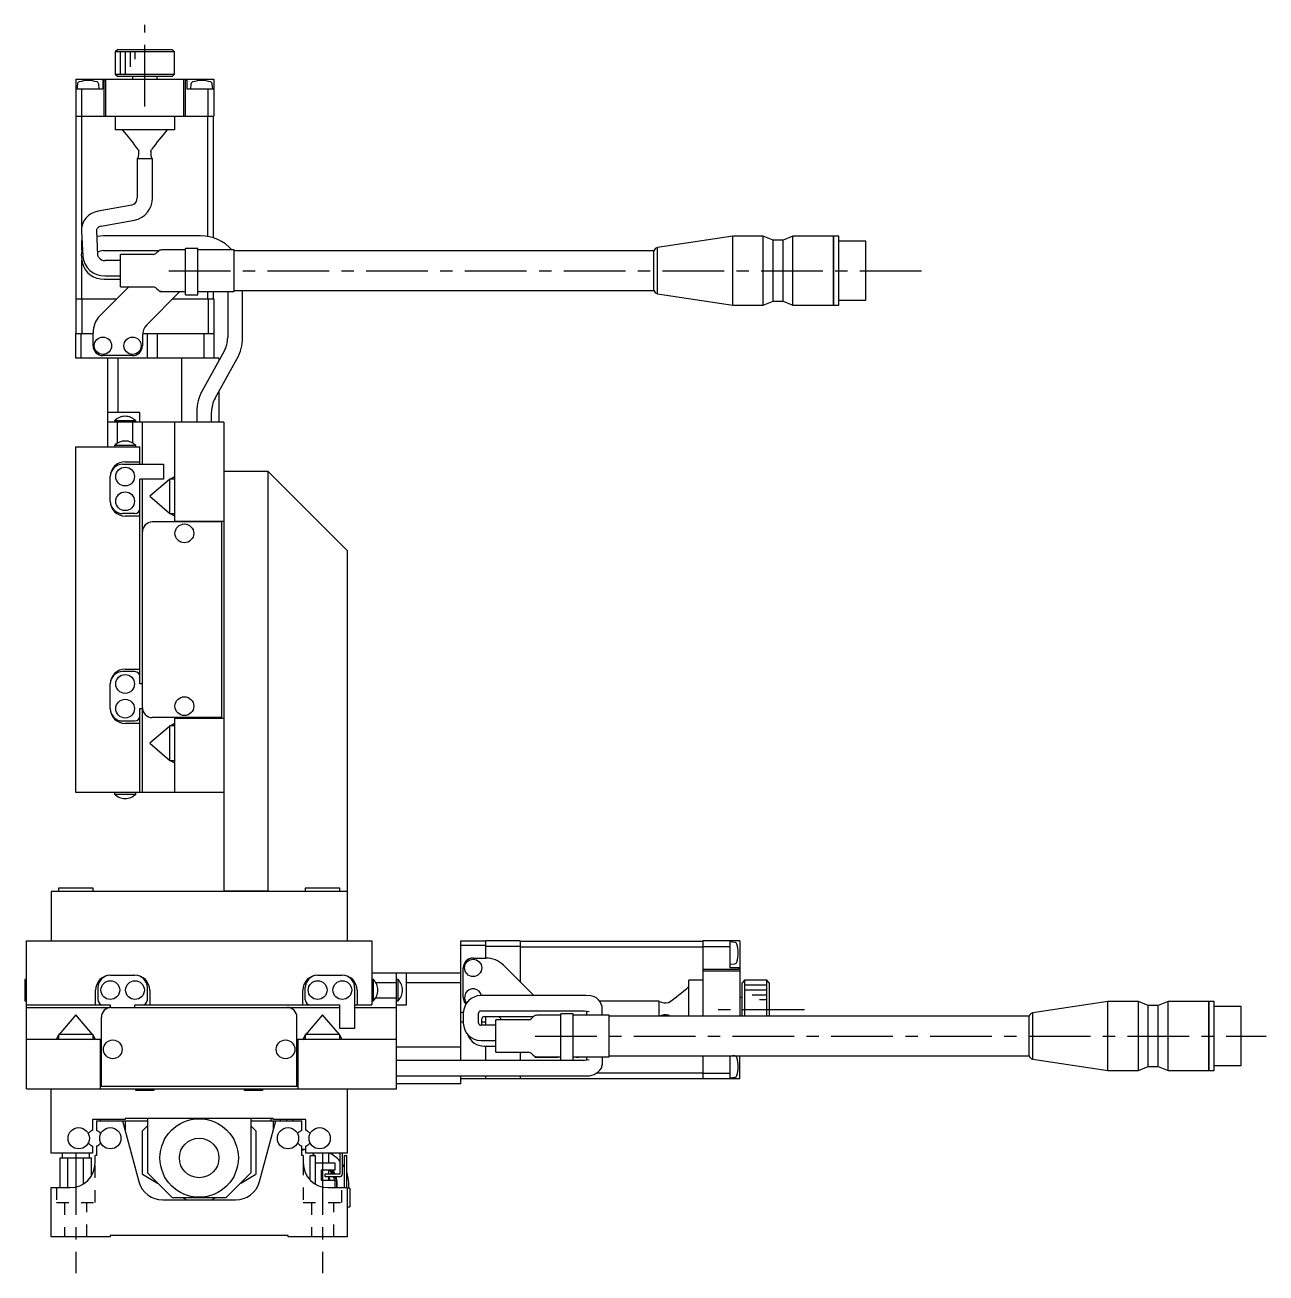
# Model space of a CAD drawing. Extents: x -671 to 414, y 17 to 824.
# Drawn here: x -125.2 to 126.2, y 298.4 to 551.1 of the extents above; entities that cross this region are included whole.
import ezdxf

# ---------------------------------------------------------------- set-up
doc = ezdxf.new("R2010")
doc.units = 0
doc.header["$LTSCALE"] = 10
doc.linetypes.add('CENTER', pattern=[2, 1.25, -0.25, 0.25, -0.25])
doc.linetypes.add('DOT', pattern=[0.5, 0.25, -0.25])
doc.layers.add('1', color=7, linetype='CONTINUOUS')

msp = doc.modelspace()

# ---------------------------------------------------------------- linework, layer by layer
at = {"layer": '1', "color": 4, "linetype": 'CENTER'}
for p, q in [((-100.957431, 534.593587), (-100.957431, 551.117098)), ((-96.113599, 501.356465), (57.400142, 501.356465)), ((32.665964, 351.656465), (14.356127, 351.656465)), ((-21.900875, 346.356465), (126.171506, 346.356465)), ((-114.957431, 322.663681), (-114.957431, 298.355364)), ((-64.957431, 322.663681), (-64.957431, 298.355364))]:
    msp.add_line(p, q, dxfattribs=at)
at = {"layer": '1', "color": 7, "linetype": 'CONTINUOUS'}
for p, q in [((-106.457431, 546.156465), (-106.957431, 545.656465)), ((-106.457431, 546.156465), (-95.457431, 546.156465)), ((-94.957431, 545.656465), (-95.457431, 546.156465)), ((-94.957431, 545.656465), (-106.957431, 545.656465)), ((-106.957431, 545.656465), (-106.957431, 541.156465)), ((-94.957431, 541.156465), (-94.957431, 545.656465)), ((-106.957431, 541.156465), (-94.957431, 541.156465)), ((-106.957431, 541.156465), (-106.457431, 540.656465)), ((-95.457431, 540.656465), (-94.957431, 541.156465)), ((-114.957431, 540.156465), (-86.957431, 540.156465)), ((-114.957431, 540.156465), (-114.957431, 532.656465)), ((-114.62123, 539.141744), (-114.707431, 538.156465)), ((-110.207431, 538.156465), (-110.293631, 539.141744)), ((-109.457431, 540.156465), (-109.457431, 538.156465)), ((-109.207431, 532.656465), (-109.207431, 539.856465)), ((-109.172467, 539.856465), (-109.207431, 539.856465)), ((-109.172467, 540.156465), (-109.172467, 539.856465)), ((-108.857796, 532.656465), (-108.857796, 540.156465)), ((-95.457431, 540.656465), (-106.457431, 540.656465)), ((-103.457431, 540.656465), (-103.457431, 540.156465)), ((-98.457431, 540.156465), (-98.457431, 540.656465)), ((-93.057065, 532.656465), (-93.057065, 540.156465)), ((-92.742394, 540.156465), (-92.742394, 539.856465)), ((-92.707431, 539.856465), (-92.742394, 539.856465)), ((-92.707431, 532.656465), (-92.707431, 539.856465)), ((-92.457431, 540.156465), (-92.457431, 538.156465)), ((-91.62123, 539.141744), (-91.707431, 538.156465)), ((-87.207431, 538.156465), (-87.293631, 539.141744)), ((-86.957431, 540.156465), (-86.957431, 532.656465)), ((-114.957431, 538.156465), (-109.457431, 538.156465)), ((-113.757431, 532.656465), (-113.757431, 538.156465)), ((-92.457431, 538.156465), (-86.957431, 538.156465)), ((-88.157431, 532.656465), (-88.157431, 538.156465)), ((-114.957431, 532.656465), (-86.957431, 532.656465)), ((-114.857431, 495.656465), (-114.857431, 532.656465)), ((-113.716009, 510.375739), (-113.716009, 532.656465)), ((-106.957431, 532.656465), (-106.957431, 529.856465)), ((-94.957431, 532.656465), (-94.957431, 529.856465)), ((-88.198852, 508.284945), (-88.198852, 532.656465)), ((-87.057431, 508.000451), (-87.057431, 532.656465)), ((-94.957431, 529.856465), (-106.957431, 529.856465)), ((-102.256319, 525.800583), (-102.209873, 525.683974)), ((-99.70837, 525.673487), (-99.668516, 525.780176)), ((-99.668516, 525.780176), (-99.584128, 525.921992)), ((-102.50743, 524.056465), (-99.40743, 524.056465)), ((-102.50743, 524.056465), (-102.50743, 516.073764)), ((-99.742001, 525.523054), (-99.70837, 525.673487)), ((-99.40743, 516.073764), (-99.40743, 524.056465)), ((-103.630362, 514.644143), (-110.392199, 513.409789)), ((-103.580136, 514.654371), (-103.630362, 514.644143)), ((-103.443486, 514.693266), (-103.580136, 514.654371)), ((-103.313248, 514.746472), (-103.443486, 514.693266)), ((-103.190634, 514.812737), (-103.313248, 514.746472)), ((-109.835502, 510.360184), (-103.073665, 511.594538)), ((-113.811534, 509.30268), (-113.55087, 504.297482)), ((-110.715729, 509.463906), (-110.714022, 509.571183)), ((-110.455065, 504.458708), (-110.715729, 509.463906)), ((-110.714022, 509.571183), (-110.691228, 509.699994)), ((-110.691228, 509.699994), (-110.638791, 509.835926)), ((-109.341022, 508.414795), (-110.652805, 508.252772)), ((-110.638791, 509.835926), (-110.574488, 509.940647)), ((-110.574488, 509.940647), (-110.502045, 510.027036)), ((-110.502045, 510.027036), (-110.423136, 510.100371)), ((-110.423136, 510.100371), (-110.328743, 510.169921)), ((-89.678913, 508.414795), (-109.341022, 508.414795)), ((18.128356, 508.356464), (2.894373, 506.04079)), ((18.128356, 494.356466), (18.128356, 508.356464)), ((24.321355, 508.356464), (18.128356, 508.356464)), ((24.321355, 494.356466), (24.321355, 508.356464)), ((26.321355, 507.506465), (24.321355, 508.356464)), ((30.321355, 508.356464), (28.321355, 507.506465)), ((30.321355, 494.356466), (30.321355, 508.356464)), ((38.578355, 508.356464), (30.321355, 508.356464)), ((38.578355, 494.356466), (38.578355, 508.356464)), ((38.628355, 508.306464), (38.578355, 508.356464)), ((38.628355, 494.356466), (38.628355, 508.356464)), ((39.628357, 508.356464), (38.628355, 508.356464)), ((39.628357, 494.356466), (39.628357, 508.356464)), ((-113.716009, 505.516169), (-113.716009, 507.46844)), ((-92.707431, 505.556465), (-97.557431, 505.556465)), ((-92.707431, 496.456465), (-92.707431, 505.856465)), ((-90.207431, 505.856465), (-92.707431, 505.856465)), ((-90.207431, 496.456465), (-90.207431, 505.856465)), ((-82.871644, 505.556465), (-90.207431, 505.556465)), ((-82.871644, 497.156465), (-82.871644, 505.556465)), ((2.894373, 496.672139), (2.894373, 506.04079)), ((26.321355, 495.206465), (26.321355, 507.506465)), ((28.321355, 507.506465), (26.321355, 507.506465)), ((28.321355, 495.206465), (28.321355, 507.506465)), ((45.128358, 507.356463), (39.628357, 507.356463)), ((45.128358, 495.356467), (45.128358, 507.356463)), ((-113.80949, 504.175033), (-113.643799, 502.993142)), ((-113.716009, 495.656465), (-113.716009, 503.508224)), ((-110.454539, 504.449618), (-110.455065, 504.458708)), ((-110.434994, 504.318317), (-110.454539, 504.449618)), ((-110.398622, 504.202032), (-110.434994, 504.318317)), ((-110.349601, 504.097191), (-110.398622, 504.202032)), ((-110.289965, 504.001132), (-110.349601, 504.097191)), ((-109.341022, 505.414795), (-98.070528, 505.414795)), ((-105.871644, 503.406465), (-109.006119, 503.406465)), ((-105.871644, 498.056465), (-105.871644, 504.656465)), ((-99.285858, 504.656465), (-105.871644, 504.656465)), ((-98.264537, 505.263571), (-98.578751, 504.949358)), ((2.170699, 505.356465), (-82.871644, 505.356465)), ((2.170699, 497.356465), (2.170699, 505.356465)), ((-109.992964, 492.277785), (-104.214285, 498.056465)), ((-109.175331, 499.656465), (-105.871644, 499.656465)), ((-109.006119, 500.306465), (-105.871644, 500.306465)), ((-105.871644, 498.056465), (-99.285858, 498.056465)), ((-114.957431, 495.656465), (-114.957431, 488.756465)), ((-114.957431, 495.656465), (-106.614285, 495.656465)), ((-113.757431, 495.656465), (-113.757431, 488.656465)), ((-93.850576, 497.106465), (-100.578751, 490.37829)), ((-98.578751, 497.763571), (-98.264537, 497.449358)), ((-97.978494, 497.249433), (-97.940185, 497.106465)), ((-97.940185, 497.106465), (-93.272752, 497.106465)), ((-97.557431, 497.156465), (-92.707431, 497.156465)), ((-95.300576, 495.656465), (-86.957431, 495.656465)), ((-93.272752, 497.106465), (-93.259354, 497.156465)), ((-92.707431, 496.456465), (-90.207431, 496.456465)), ((-90.207431, 497.156465), (-82.871644, 497.156465)), ((-89.557431, 497.106465), (-89.057431, 497.106465)), ((-88.198852, 495.656465), (-88.198852, 497.156465)), ((-88.157431, 495.656465), (-88.157431, 488.656465)), ((-87.057431, 495.656465), (-87.057431, 497.156465)), ((-86.957431, 495.656465), (-86.957431, 488.756465)), ((-84.178913, 497.156465), (-84.178913, 487.790439)), ((-82.871644, 497.356465), (2.170699, 497.356465)), ((-81.178913, 487.790439), (-81.178913, 497.356465)), ((2.894373, 496.672139), (18.128356, 494.356466)), ((18.128356, 494.356466), (24.321355, 494.356466)), ((24.321355, 494.356466), (26.321355, 495.206465)), ((26.321355, 495.206465), (28.321355, 495.206465)), ((28.321355, 495.206465), (30.321355, 494.356466)), ((30.321355, 494.356466), (38.578355, 494.356466)), ((38.578355, 494.356466), (38.628355, 494.406466)), ((38.628355, 494.356466), (39.628357, 494.356466)), ((39.628357, 495.356467), (45.128358, 495.356467)), ((-114.957431, 488.756465), (-114.857431, 488.656465)), ((-114.957431, 483.656465), (-114.957431, 488.656465)), ((-114.957431, 488.656465), (-111.457431, 488.656465)), ((-113.957431, 488.656465), (-113.957431, 483.656465)), ((-111.457431, 486.156465), (-111.457431, 488.742251)), ((-101.457431, 488.25697), (-101.457431, 486.156465)), ((-101.430712, 488.656465), (-86.957431, 488.656465)), ((-100.457431, 483.656465), (-100.457431, 488.656465)), ((-98.457431, 488.656465), (-98.457431, 483.656465)), ((-88.957431, 483.656465), (-88.957431, 488.656465)), ((-87.057431, 488.656465), (-86.957431, 488.756465)), ((-86.957431, 488.656465), (-86.957431, 483.656465)), ((-85.957431, 483.656465), (-114.957431, 483.656465)), ((-103.457431, 484.156465), (-109.457431, 484.156465)), ((-108.457431, 465.656465), (-108.457431, 483.656465)), ((-106.457431, 483.656465), (-106.457431, 472.656465)), ((-93.457431, 470.656465), (-93.457431, 483.656465)), ((-84.894833, 485.021027), (-89.361618, 477.011408)), ((-86.74151, 475.550233), (-82.274725, 483.559851)), ((-85.957431, 483.656465), (-85.957431, 483.11563)), ((-85.957431, 476.956205), (-85.957431, 470.656465)), ((-90.457431, 472.78082), (-90.457431, 470.656465)), ((-87.457431, 470.656465), (-87.457431, 472.78082)), ((-101.957431, 472.656465), (-108.457431, 472.656465)), ((-84.957431, 470.656465), (-108.457431, 470.656465)), ((-102.807431, 470.948712), (-107.107431, 470.948712)), ((-107.107431, 470.948712), (-107.107431, 470.656465)), ((-106.493711, 466.433254), (-106.493711, 470.656465)), ((-103.421151, 466.433254), (-103.421151, 470.656465)), ((-102.807431, 470.656465), (-102.807431, 470.948712)), ((-101.957431, 470.656465), (-101.957431, 472.656465)), ((-101.457431, 462.156465), (-101.457431, 470.656465)), ((-94.957431, 470.656465), (-94.957431, 450.456465)), ((-84.957431, 470.656465), (-84.957431, 375.656465)), ((-114.957431, 395.656465), (-114.957431, 465.656465)), ((-114.957431, 465.656465), (-101.957431, 465.656465)), ((-102.807431, 465.948712), (-107.107431, 465.948712)), ((-107.107431, 465.948712), (-107.107431, 465.656465)), ((-102.807431, 465.656465), (-102.807431, 465.948712)), ((-101.957431, 462.156465), (-101.957431, 465.656465)), ((-104.957431, 462.656465), (-101.957431, 462.656465)), ((-105.457431, 462.156465), (-97.157431, 462.156465)), ((-97.157431, 462.156465), (-97.157431, 459.156465)), ((-75.957431, 460.656465), (-84.957431, 460.656465)), ((-75.957431, 375.756465), (-75.957431, 460.656465)), ((-59.957431, 444.656465), (-75.957431, 460.656465)), ((-107.957431, 454.656465), (-107.957431, 459.656465)), ((-101.957431, 417.656465), (-101.957431, 459.156465)), ((-97.157431, 459.156465), (-101.957431, 459.156465)), ((-101.457431, 412.856465), (-101.457431, 459.156465)), ((-95.95721, 459.062506), (-99.957431, 455.656465)), ((-95.957431, 459.156465), (-95.957431, 452.156465)), ((-94.957431, 459.156465), (-95.957431, 459.156465)), ((-95.079948, 459.556465), (-95.828634, 459.156637)), ((-94.957431, 459.398122), (-95.079948, 459.556465)), ((-99.957431, 455.656465), (-95.957182, 452.250402)), ((-102.957431, 452.156465), (-105.457431, 452.156465)), ((-101.957431, 451.656465), (-104.957431, 451.656465)), ((-85.457431, 450.456465), (-99.457431, 450.456465)), ((-95.957431, 452.156465), (-94.957431, 452.156465)), ((-95.828609, 452.156273), (-95.079949, 451.756465)), ((-95.079949, 451.756465), (-94.957431, 451.914807)), ((-94.957431, 450.656465), (-84.957431, 450.656465)), ((-86.457431, 450.656465), (-86.457431, 450.456465)), ((-85.457431, 450.456465), (-85.457431, 410.856465)), ((-59.957431, 444.656465), (-59.957431, 375.756465)), ((-102.957431, 420.156465), (-105.457431, 420.156465)), ((-104.957431, 420.656465), (-101.957431, 420.656465)), ((-107.957431, 412.656465), (-107.957431, 417.656465)), ((-101.457431, 417.656465), (-101.957431, 417.656465)), ((-101.957431, 412.656465), (-101.447405, 412.656465)), ((-101.957431, 395.656465), (-101.957431, 412.656465)), ((-101.457431, 395.656465), (-101.457431, 412.656465)), ((-105.457431, 410.156465), (-102.957431, 410.156465)), ((-101.957431, 409.656465), (-104.957431, 409.656465)), ((-85.457431, 410.856465), (-99.457431, 410.856465)), ((-95.079941, 409.556465), (-95.828766, 409.156542)), ((-94.957431, 409.398122), (-95.079941, 409.556465)), ((-94.957431, 410.856465), (-94.957431, 395.656465)), ((-84.957431, 410.656465), (-94.957431, 410.656465)), ((-86.457431, 410.856465), (-86.457431, 410.656465)), ((-95.957169, 409.062537), (-99.957431, 405.656465)), ((-95.957431, 409.156465), (-95.957431, 402.156465)), ((-94.957431, 409.156465), (-95.957431, 409.156465)), ((-99.957431, 405.656465), (-95.957377, 402.250548)), ((-95.957431, 402.156465), (-94.957431, 402.156465)), ((-95.828247, 402.156013), (-95.079938, 401.756465)), ((-95.079938, 401.756465), (-94.957431, 401.914807)), ((-84.957431, 395.656465), (-114.957431, 395.656465)), ((-107.107431, 395.656465), (-107.107431, 395.364217)), ((-107.107431, 395.364217), (-102.807431, 395.364217)), ((-102.807431, 395.364217), (-102.807431, 395.656465)), ((-59.957431, 375.656465), (-119.957431, 375.656465)), ((-119.957431, 375.656465), (-119.957431, 365.656465)), ((-111.457431, 376.318922), (-118.457431, 376.318922)), ((-118.457431, 376.318922), (-118.457431, 375.656465)), ((-111.457431, 375.656465), (-111.457431, 376.318922)), ((-84.957431, 375.756465), (-75.957431, 375.756465)), ((-75.957431, 375.756465), (-75.857431, 375.656465)), ((-61.457431, 376.318922), (-68.457431, 376.318922)), ((-68.457431, 376.318922), (-68.457431, 375.656465)), ((-61.457431, 375.656465), (-61.457431, 376.318922)), ((-60.057431, 375.656465), (-59.957431, 375.756465)), ((-59.957431, 375.656465), (-59.957431, 365.656465)), ((-124.957431, 335.656465), (-124.957431, 365.656465)), ((-124.957431, 365.656465), (-54.957431, 365.656465)), ((-54.957431, 365.656465), (-54.957431, 352.656465)), ((-36.957431, 365.656465), (-31.957431, 365.656465)), ((-36.957431, 341.406465), (-36.957431, 365.656465)), ((-31.957431, 364.656465), (-36.957431, 364.656465)), ((-31.857431, 365.656465), (-31.957431, 365.556465)), ((-31.957431, 365.656465), (-31.957431, 362.156465)), ((-24.957431, 364.456465), (-31.957431, 364.456465)), ((-24.957431, 365.656465), (-31.857431, 365.656465)), ((-24.957431, 365.656465), (-24.957431, 357.313319)), ((-24.957431, 365.556465), (12.042569, 365.556465)), ((-24.957431, 364.415043), (12.042569, 364.415043)), ((12.042569, 365.656465), (12.042569, 350.356465)), ((19.542569, 365.656465), (12.042569, 365.656465)), ((12.042569, 364.456465), (17.542569, 364.456465)), ((17.542569, 365.656465), (17.542569, 360.156465)), ((18.527849, 365.320264), (17.542569, 365.406465)), ((19.542569, 365.656465), (19.542569, 350.356465)), ((-34.457431, 362.156465), (-31.871644, 362.156465)), ((-54.957431, 359.156465), (-36.957431, 359.156465)), ((-49.957431, 335.656465), (-49.957431, 359.156465)), ((-47.957431, 352.656465), (-47.957431, 359.156465)), ((-36.457431, 354.156465), (-36.457431, 360.156465)), ((-28.33611, 360.691999), (-22.180878, 354.536767)), ((12.042569, 359.906465), (19.242569, 359.906465)), ((12.042569, 359.556831), (19.542569, 359.556831)), ((17.542569, 360.906465), (18.527849, 360.992665)), ((19.542569, 360.156465), (17.542569, 360.156465)), ((19.242569, 359.871501), (19.242569, 359.906465)), ((19.542569, 359.871501), (19.242569, 359.871501)), ((-125.249678, 357.806465), (-125.249678, 353.506465)), ((-124.957431, 357.806465), (-125.249678, 357.806465)), ((-107.957431, 358.656465), (-102.957431, 358.656465)), ((-65.957431, 358.656465), (-60.957431, 358.656465)), ((-54.665183, 357.806465), (-54.957431, 357.806465)), ((-54.665183, 353.506465), (-54.665183, 357.806465)), ((-54.180641, 357.192745), (-49.957431, 357.192745)), ((-49.665183, 357.806465), (-49.957431, 357.806465)), ((-49.665183, 353.506465), (-49.665183, 357.806465)), ((-36.957431, 357.156465), (-47.957431, 357.156465)), ((12.042569, 357.656465), (9.242569, 357.656465)), ((9.242569, 350.356465), (9.242569, 357.656465)), ((20.542569, 357.656465), (20.042569, 357.156465)), ((20.042569, 350.356465), (20.042569, 357.156465)), ((20.542569, 357.656465), (20.542569, 350.356465)), ((25.042569, 357.656465), (20.542569, 357.656465)), ((25.042569, 350.356465), (25.042569, 357.656465)), ((25.542569, 357.156465), (25.042569, 357.656465)), ((25.542569, 357.156465), (25.542569, 350.356465)), ((-110.957431, 352.656465), (-110.957431, 355.656465)), ((-110.457431, 356.156465), (-110.457431, 353.656465)), ((-100.457431, 353.656465), (-100.457431, 356.156465)), ((-99.957431, 355.656465), (-99.957431, 352.656465)), ((-68.957431, 352.656465), (-68.957431, 355.656465)), ((-68.457431, 353.656465), (-68.457431, 356.156465)), ((-58.457431, 356.156465), (-58.457431, 347.856465)), ((-57.957431, 355.656465), (-57.957431, 352.656465)), ((-54.180641, 354.120185), (-49.957431, 354.120185)), ((-11.894353, 354.536767), (-32.894353, 354.536767)), ((20.042569, 354.156465), (19.542569, 354.156465)), ((-125.249678, 353.506465), (-124.957431, 353.506465)), ((-124.957431, 352.656465), (-107.957431, 352.656465)), ((-124.957431, 352.156465), (-107.957431, 352.156465)), ((-107.957431, 352.656465), (-107.957431, 352.146439)), ((-107.757431, 352.156465), (-61.457431, 352.156465)), ((-102.957431, 352.156465), (-102.957431, 352.656465)), ((-102.957431, 352.656465), (-61.457431, 352.656465)), ((-61.457431, 347.856465), (-61.457431, 352.656465)), ((-58.457431, 352.656465), (-54.957431, 352.656465)), ((-58.457431, 352.156465), (-49.957431, 352.156465)), ((-54.957431, 353.506465), (-54.665183, 353.506465)), ((-49.957431, 353.506465), (-49.665183, 353.506465)), ((-49.957431, 352.656465), (-47.957431, 352.656465)), ((-32.894353, 351.436767), (-11.894353, 351.436767)), ((-11.894353, 351.436767), (-10.936269, 351.302309)), ((-11.444353, 350.556465), (-11.444353, 351.41454)), ((3.242569, 353.406464), (-8.720601, 353.406464)), ((-8.344353, 350.556465), (-8.344353, 352.302726)), ((3.242569, 350.362059), (3.242569, 353.406464)), ((94.128356, 353.356464), (78.894373, 351.04079)), ((94.128356, 339.356466), (94.128356, 353.356464)), ((100.321355, 353.356464), (94.128356, 353.356464)), ((100.321355, 339.356466), (100.321355, 353.356464)), ((102.321355, 352.506465), (100.321355, 353.356464)), ((102.321355, 340.206465), (102.321355, 352.506465)), ((104.321355, 352.506465), (102.321355, 352.506465)), ((106.321355, 353.356464), (104.321355, 352.506465)), ((104.321355, 340.206465), (104.321355, 352.506465)), ((106.321355, 339.356466), (106.321355, 353.356464)), ((114.578355, 353.356464), (106.321355, 353.356464)), ((114.578355, 339.356466), (114.578355, 353.356464)), ((114.628355, 353.306464), (114.578355, 353.356464)), ((114.628355, 339.356466), (114.628355, 353.356464)), ((115.628357, 353.356464), (114.628355, 353.356464)), ((115.628357, 339.356466), (115.628357, 353.356464)), ((121.128358, 352.356463), (115.628357, 352.356463)), ((121.128358, 340.356467), (121.128358, 352.356463)), ((-114.957431, 350.656465), (-118.395939, 346.612369)), ((-111.551358, 346.656203), (-114.957431, 350.656465)), ((-109.757431, 336.156465), (-109.757431, 350.156465)), ((-70.157431, 336.156465), (-70.157431, 350.156465)), ((-64.957431, 350.656465), (-68.396245, 346.611953)), ((-61.551389, 346.656244), (-64.957431, 350.656465)), ((-36.957431, 351.156465), (-36.440294, 351.156465)), ((-36.444353, 349.156465), (-36.957431, 349.156465)), ((-36.444353, 350.986767), (-36.444353, 348.986767)), ((-33.344353, 348.986767), (-33.344353, 350.986767)), ((-32.663127, 348.536767), (-32.663127, 349.856464)), ((-31.957431, 349.156465), (-32.663127, 349.156465)), ((-32.213127, 350.306464), (-22.218869, 350.306464)), ((-31.957431, 350.306464), (-31.957431, 348.536767)), ((-29.871644, 343.056465), (-29.871644, 349.656465)), ((-23.285858, 349.656465), (-29.871644, 349.656465)), ((-28.614285, 349.656465), (-29.264284, 350.306464)), ((-22.264537, 350.263571), (-22.578751, 349.949358)), ((-16.707431, 350.556465), (-21.557431, 350.556465)), ((-16.707431, 341.456465), (-16.707431, 350.856465)), ((-14.207431, 350.856465), (-16.707431, 350.856465)), ((-14.207431, 341.456465), (-14.207431, 350.856465)), ((-6.871644, 350.556465), (-14.207431, 350.556465)), ((-6.871644, 342.156465), (-6.871644, 350.556465)), ((78.170699, 350.356465), (-6.871644, 350.356465)), ((5.096328, 350.596699), (5.188834, 350.557158)), ((5.188834, 350.557158), (5.274564, 350.501141)), ((5.274564, 350.501141), (5.364458, 350.437003)), ((5.364458, 350.437003), (5.467902, 350.361106)), ((78.170699, 342.356465), (78.170699, 350.356465)), ((78.894373, 341.672139), (78.894373, 351.04079)), ((-118.457882, 346.527281), (-118.857431, 345.778972)), ((-111.457431, 346.656465), (-118.457431, 346.656465)), ((-118.457431, 346.656465), (-118.457431, 345.656465)), ((-111.457431, 345.656465), (-111.457431, 346.656465)), ((-111.057431, 345.778975), (-111.457353, 346.5278)), ((-68.457622, 346.527643), (-68.857431, 345.778983)), ((-61.457431, 346.656465), (-68.457431, 346.656465)), ((-68.457431, 346.656465), (-68.457431, 345.656465)), ((-58.457431, 347.856465), (-61.457431, 347.856465)), ((-61.457431, 345.656465), (-61.457431, 346.656465)), ((-61.057431, 345.778982), (-61.457258, 346.527668)), ((-29.871644, 348.536767), (-32.894353, 348.536767)), ((-109.757431, 345.656465), (-124.957431, 345.656465)), ((-118.857431, 345.778972), (-118.699088, 345.656465)), ((-111.215773, 345.656465), (-111.057431, 345.778975)), ((-109.957431, 335.656465), (-109.957431, 345.656465)), ((-49.957431, 345.656465), (-70.157431, 345.656465)), ((-69.957431, 345.656465), (-69.957431, 335.656465)), ((-68.857431, 345.778983), (-68.699088, 345.656465)), ((-61.215773, 345.656465), (-61.057431, 345.778982)), ((-49.957431, 344.156465), (-36.957431, 344.156465)), ((-32.894353, 345.436767), (-29.871644, 345.436767)), ((-32.213127, 344.306464), (-29.871644, 344.306464)), ((-31.957431, 344.306464), (-31.957431, 341.406465)), ((-11.894353, 341.406465), (-49.957431, 341.406465)), ((-29.871644, 343.056465), (-23.285858, 343.056465)), ((-24.957431, 343.056465), (-24.957431, 341.406465)), ((-22.578751, 342.763571), (-22.264537, 342.449358)), ((-21.978494, 342.249433), (-21.940185, 342.106465)), ((-21.940185, 342.106465), (-17.272752, 342.106465)), ((-21.557431, 342.156465), (-16.707431, 342.156465)), ((-17.272752, 342.106465), (-17.259354, 342.156465)), ((-16.707431, 341.456465), (-14.207431, 341.456465)), ((-14.207431, 342.156465), (-6.871644, 342.156465)), ((-13.557431, 342.106465), (-13.057431, 342.106465)), ((-10.936269, 341.540922), (-11.894353, 341.406465)), ((-11.444353, 341.430884), (-11.444353, 342.156465)), ((-8.344353, 342.156465), (-8.344353, 340.540505)), ((-6.871644, 342.356465), (78.170699, 342.356465)), ((12.042569, 342.356465), (12.042569, 337.656465)), ((17.542569, 342.356465), (17.542569, 337.656465)), ((18.527849, 342.320264), (18.114073, 342.356465)), ((19.542569, 337.656465), (19.542569, 342.356465)), ((78.894373, 341.672139), (94.128356, 339.356466)), ((-9.31982, 338.897886), (12.042569, 338.897886)), ((-8.472895, 339.874076), (-8.409529, 340.062172)), ((-8.409529, 340.062172), (-8.367815, 340.252018)), ((-8.367815, 340.252018), (-8.347063, 340.442203)), ((-8.347063, 340.442203), (-8.344353, 340.540505)), ((12.042569, 338.856465), (17.542569, 338.856465)), ((94.128356, 339.356466), (100.321355, 339.356466)), ((100.321355, 339.356466), (102.321355, 340.206465)), ((102.321355, 340.206465), (104.321355, 340.206465)), ((104.321355, 340.206465), (106.321355, 339.356466)), ((106.321355, 339.356466), (114.578355, 339.356466)), ((114.578355, 339.356466), (114.628355, 339.406466)), ((114.628355, 339.356466), (115.628357, 339.356466)), ((115.628357, 340.356467), (121.128358, 340.356467)), ((-109.757431, 337.156465), (-109.957431, 337.156465)), ((-69.957431, 337.156465), (-70.157431, 337.156465)), ((-49.957431, 338.306465), (-11.894353, 338.306465)), ((-36.957431, 336.656465), (-49.957431, 336.656465)), ((-36.957431, 336.656465), (-36.957431, 338.306465)), ((-31.957431, 337.656465), (-36.957431, 337.656465)), ((-31.957431, 338.306465), (-31.957431, 337.656465)), ((-31.957431, 337.756465), (-31.857431, 337.656465)), ((-24.957431, 337.656465), (-31.857431, 337.656465)), ((-24.957431, 338.306465), (-24.957431, 337.656465)), ((-24.957431, 337.756465), (12.042569, 337.756465)), ((19.542569, 337.656465), (12.042569, 337.656465)), ((17.542569, 337.906465), (18.527849, 337.992665)), ((-124.957431, 335.656465), (-49.957431, 335.656465)), ((-119.957431, 322.656465), (-119.957431, 335.656465)), ((-70.157431, 336.156465), (-109.757431, 336.156465)), ((-102.757431, 335.306465), (-102.757431, 335.656465)), ((-99.157431, 335.306465), (-102.757431, 335.306465)), ((-100.207431, 335.656465), (-100.207431, 335.306465)), ((-99.157431, 335.656465), (-99.157431, 335.306465)), ((-80.757431, 335.306465), (-80.757431, 335.656465)), ((-77.157431, 335.306465), (-80.757431, 335.306465)), ((-79.707431, 335.306465), (-79.707431, 335.656465)), ((-77.157431, 335.656465), (-77.157431, 335.306465)), ((-59.957431, 335.656465), (-59.957431, 322.656465)), ((-111.557431, 329.456465), (-111.557431, 327.265005)), ((-104.957431, 329.456465), (-111.557431, 329.456465)), ((-110.757431, 329.156465), (-110.757431, 327.192745)), ((-110.757431, 329.156465), (-100.457431, 329.156465)), ((-109.957431, 329.156465), (-109.957431, 329.456465)), ((-105.457431, 329.156465), (-102.163238, 316.862369)), ((-74.957431, 329.656465), (-104.957431, 329.656465)), ((-104.957431, 329.656465), (-104.957431, 329.456465)), ((-104.957431, 329.156465), (-104.957431, 327.290439)), ((-100.457431, 329.656465), (-100.457431, 318.656465)), ((-79.457431, 329.656465), (-79.457431, 318.656465)), ((-79.457431, 329.156465), (-69.157431, 329.156465)), ((-77.751623, 316.862369), (-74.457431, 329.156465)), ((-75.457431, 329.656445), (-75.457431, 329.156465)), ((-74.957431, 329.456465), (-74.957431, 329.656465)), ((-68.357431, 329.456465), (-74.957431, 329.456465)), ((-74.957431, 329.156465), (-74.957431, 327.290439)), ((-73.457431, 329.156465), (-73.457431, 329.456465)), ((-70.957431, 329.456465), (-70.957431, 329.156465)), ((-69.157431, 327.192745), (-69.157431, 329.156465)), ((-68.357431, 327.265005), (-68.357431, 329.456465)), ((-111.557431, 327.265005), (-111.917526, 327.057104)), ((-109.957431, 326.445451), (-109.957431, 326.69577)), ((-100.457431, 328.156465), (-101.457431, 327.156465)), ((-101.457431, 318.352617), (-101.457431, 327.156465)), ((-78.457431, 327.156465), (-79.457431, 328.156465)), ((-78.457431, 327.156465), (-78.457431, 318.352617)), ((-67.997335, 327.057104), (-68.357431, 327.265005)), ((-111.917526, 324.255825), (-111.557431, 324.047924)), ((-111.557431, 324.047924), (-111.557431, 322.656465)), ((-110.757431, 324.120185), (-110.757431, 322.156465)), ((-109.957431, 324.617159), (-109.957431, 324.867478)), ((-69.157431, 322.156465), (-69.157431, 324.120185)), ((-68.357431, 324.047924), (-67.997335, 324.255825)), ((-68.357431, 322.656465), (-68.357431, 324.047924)), ((-111.557431, 322.656465), (-119.957431, 322.656465)), ((-118.132857, 315.656465), (-118.132857, 321.656465)), ((-118.132857, 321.656465), (-111.782004, 321.656465)), ((-117.707431, 322.656465), (-117.707431, 321.656465)), ((-116.545144, 315.656465), (-116.545144, 321.656465)), ((-113.369717, 316.440549), (-113.369717, 321.656465)), ((-112.207431, 321.656465), (-112.207431, 322.656465)), ((-111.782004, 318.065424), (-111.782004, 321.656465)), ((-111.057431, 320.656465), (-111.057431, 322.156465)), ((-110.757431, 322.156465), (-111.057431, 322.156465)), ((-68.357431, 323.406464), (-69.157431, 323.406464)), ((-68.857431, 322.156465), (-69.157431, 322.156465)), ((-68.857431, 322.156465), (-68.857431, 320.656465)), ((-59.957431, 322.656465), (-68.357431, 322.656465)), ((-67.457431, 322.156465), (-66.457431, 322.156465)), ((-67.457431, 317.186594), (-67.457431, 322.156465)), ((-66.801863, 322.656465), (-66.801863, 322.156465)), ((-66.457431, 322.156465), (-66.457431, 316.385679)), ((-63.701863, 320.656465), (-63.701863, 322.656465)), ((-61.457431, 322.656465), (-61.457431, 318.356465)), ((-60.957431, 322.656465), (-60.957431, 318.356465)), ((-60.557431, 322.156465), (-60.057431, 322.156465)), ((-60.557431, 322.156465), (-60.557431, 315.656465)), ((-60.057431, 315.656465), (-60.057431, 322.156465)), ((-100.457431, 318.656465), (-95.457431, 313.656465)), ((-84.457431, 313.656465), (-79.457431, 318.656465)), ((-66.457431, 320.656465), (-62.457431, 320.656465)), ((-62.457431, 319.156465), (-65.257431, 319.156465)), ((-65.257431, 319.156465), (-65.257431, 317.156465)), ((-63.701863, 318.356465), (-63.701863, 319.156465)), ((-62.457431, 320.656465), (-62.457431, 319.156465)), ((-101.457431, 318.352617), (-98.372494, 316.571528)), ((-81.542367, 316.571528), (-78.457431, 318.352617)), ((-65.257431, 317.156465), (-62.457431, 317.156465)), ((-64.457431, 317.856465), (-64.457431, 318.356465)), ((-61.457431, 318.356465), (-64.457431, 318.356465)), ((-61.457431, 317.856465), (-64.457431, 317.856465)), ((-63.701863, 317.156465), (-63.701863, 317.856465)), ((-62.457431, 317.156465), (-62.457431, 315.656465)), ((-119.957431, 305.656465), (-119.957431, 315.656465)), ((-119.957431, 315.656465), (-116.057431, 315.656465)), ((-95.457431, 313.656465), (-84.457431, 313.656465)), ((-93.323456, 313.656465), (-92.457431, 313.156465)), ((-87.457431, 313.156465), (-86.591405, 313.656465)), ((-63.857431, 315.656465), (-59.957431, 315.656465)), ((-59.957431, 315.656465), (-59.957431, 305.656465)), ((-59.457431, 315.556465), (-59.957431, 315.556465)), ((-59.457431, 315.556465), (-59.457431, 311.756465)), ((-97.333609, 313.156465), (-82.581253, 313.156465)), ((-59.957431, 311.756465), (-59.457431, 311.756465)), ((-71.957431, 305.956465), (-107.957431, 305.956465)), ((-107.957431, 305.956465), (-107.957431, 305.656465)), ((-71.957431, 305.656465), (-71.957431, 305.956465)), ((-107.957431, 305.656465), (-119.957431, 305.656465)), ((-59.957431, 305.656465), (-71.957431, 305.656465))]:
    msp.add_line(p, q, dxfattribs=at)
at = {"layer": '1', "color": 9, "linetype": 'CONTINUOUS'}
for p, q in [((-105.957431, 545.656465), (-105.957431, 541.156465)), ((-104.957431, 545.656465), (-104.957431, 541.156465)), ((-103.957431, 545.656465), (-103.957431, 542.656465)), ((-102.957431, 545.656465), (-102.957431, 544.156465)), ((25.042569, 356.656465), (20.542569, 356.656465)), ((25.042569, 355.656465), (20.542569, 355.656465)), ((25.042569, 354.656465), (22.042569, 354.656465)), ((25.042569, 353.656465), (23.542569, 353.656465))]:
    msp.add_line(p, q, dxfattribs=at)
at = {"layer": '1', "color": 9, "linetype": 'DOT'}
for p, q in [((-111.057431, 312.656465), (-111.057431, 320.656465)), ((-68.857431, 320.656465), (-68.857431, 312.656465)), ((-118.857431, 315.656465), (-118.857431, 312.656465)), ((-61.057431, 312.656465), (-61.057431, 315.656465)), ((-118.857431, 312.656465), (-111.057431, 312.656465)), ((-117.207431, 312.656465), (-117.207431, 305.656465)), ((-112.707431, 305.656465), (-112.707431, 312.656465)), ((-68.857431, 312.656465), (-61.057431, 312.656465)), ((-67.207431, 312.656465), (-67.207431, 305.656465)), ((-62.707431, 305.656465), (-62.707431, 312.656465))]:
    msp.add_line(p, q, dxfattribs=at)
at = {"layer": '1', "color": 7, "linetype": 'CONTINUOUS'}
for centre, radius in [((-109.457431, 486.156465), 1.75), ((-103.457431, 486.156465), 1.75), ((-104.957431, 459.656465), 1.9), ((-104.957431, 454.656465), 1.9), ((-92.957431, 448.156465), 1.9), ((-104.957431, 417.656465), 1.9), ((-104.957431, 412.656465), 1.9), ((-92.957431, 413.156465), 1.9), ((-34.457431, 360.156465), 1.75), ((-107.957431, 355.656465), 1.9), ((-102.957431, 355.656465), 1.9), ((-65.957431, 355.656465), 1.9), ((-60.957431, 355.656465), 1.9), ((-107.457431, 343.656465), 1.9), ((-72.457431, 343.656465), 1.9), ((-89.957431, 321.656465), 7.95), ((-114.357431, 325.656465), 2.15), ((-107.957431, 325.656465), 2.15), ((-71.957431, 325.656465), 2.15), ((-65.557431, 325.656465), 2.15), ((-89.957431, 321.656465), 4)]:
    msp.add_circle(centre, radius, dxfattribs=at)
for centre, radius, start, end in [((-114.123132, 539.098166), 0.5, 107.629155, 175), ((-112.457431, 533.856465), 6, 72.370845, 107.629155), ((-110.791729, 539.098166), 0.5, 5, 72.370845), ((-91.123132, 539.098166), 0.5, 107.629155, 175), ((-89.457431, 533.856465), 6, 72.370845, 107.629155), ((-87.791729, 539.098166), 0.5, 5, 72.370845), ((-152.796304, 489.203029), 62.399287, 35.90945103, 40.655155), ((-20.546403, 466.320945), 98.991145, 140.07156107, 142.98065532), ((-105.096883, 525.161604), 2.933888, 337.87177587, 10.2560344), ((-96.393418, 525.246146), 3.360013, 175.27273928, 200.73648259), ((-103.984944, 516.058669), 1.477591, 302.51843686, 0.58532874), ((-103.92894, 516.034593), 4.52168, 280.90317, 0.496344), ((-109.814183, 509.451645), 4.000126, 98.308294, 182.134186), ((-109.61197, 509.046221), 1.332841, 99.65475862, 122.53252921), ((-89.678913, 499.914795), 8.5, 41.58465, 90), ((-110.568572, 504.626645), 3.272232, 159.264982, 187.932905), ((-97.557431, 504.556465), 1, 90, 135), ((3.128357, 505.068548), 1.000002, 103.531698, 163.266744), ((-109.178811, 504.692977), 4.38991, 185.168886, 272.2545), ((-109.374724, 503.301104), 2.11396, 89.086508, 121.799172), ((-109.057883, 504.977912), 1.572299, 218.40695966, 271.88666521), ((-99.285858, 505.656465), 1, 270, 315), ((-109.47333, 503.917804), 4.271746, 192.50119, 274.000226), ((-99.285858, 497.056465), 1, 45, 90), ((-97.557431, 498.156465), 1, 225, 270), ((-89.557431, 497.606465), 0.5, 244.158067, 270), ((-89.057431, 497.606465), 0.5, 270, 295.841933), ((3.128357, 497.644382), 1.000002, 196.733256, 256.468302), ((-106.457431, 488.742251), 5, 135, 180), ((-98.457431, 488.25697), 3, 135, 180), ((-109.457431, 486.156465), 2, 180, 270), ((-103.457431, 486.156465), 2, 270, 0), ((-89.872279, 487.784989), 5.693369, 330.956706, 0.054852), ((-89.868819, 487.784097), 8.689909, 330.914821, 0.041814), ((-81.767524, 472.787162), 8.689909, 150.914821, 180.041814), ((-81.764065, 472.786271), 5.693369, 150.956706, 180.054852), ((-104.957431, 468.856465), 3, 44.220044, 135.779956), ((-104.957431, 463.856465), 3, 44.220044, 135.779956), ((-104.957431, 459.656465), 3, 90, 180), ((-105.457431, 459.656465), 2.5, 90, 180), ((-104.957431, 454.656465), 3, 180, 270), ((-105.457431, 454.656465), 2.5, 180, 270), ((-102.957431, 453.156465), 1, 270, 0), ((-99.457431, 448.456465), 2, 90, 180), ((-104.957431, 417.656465), 3, 90, 180), ((-105.457431, 417.656465), 2.5, 90, 180), ((-102.957431, 419.156465), 1, 0, 90), ((-104.957431, 412.656465), 3, 180, 270), ((-105.457431, 412.656465), 2.5, 180, 270), ((-99.457431, 412.856465), 2, 180, 270), ((-102.957431, 411.156465), 1, 270, 0), ((-104.957431, 397.456465), 3, 224.220044, 315.779956), ((18.484271, 364.822166), 0.5, 17.629155, 85), ((13.242569, 363.156465), 6, 342.370845, 17.629155), ((-34.457431, 360.156465), 2, 90, 180), ((-31.871644, 357.156465), 5, 45, 90), ((18.484271, 361.490763), 0.5, 275, 342.370845), ((-107.957431, 355.656465), 3, 90, 180), ((-107.957431, 356.156465), 2.5, 90, 180), ((-102.957431, 355.656465), 3, 0, 90), ((-102.957431, 356.156465), 2.5, 0, 90), ((-65.957431, 355.656465), 3, 90, 180), ((-65.957431, 356.156465), 2.5, 90, 180), ((-60.957431, 355.656465), 3, 0, 90), ((-60.957431, 356.156465), 2.5, 0, 90), ((-56.757431, 355.656465), 3, 314.220044, 45.779956), ((-51.757431, 355.656465), 3, 314.220044, 45.779956), ((-34.457431, 354.156465), 2, 180, 222.211943), ((-32.894353, 350.986767), 3.55, 90, 180), ((-34.457431, 354.156465), 1.75, 12.551406, 220.047708), ((-11.89331, 347.223076), 7.313691, 85.95274082, 90.00817113), ((-11.014024, 351.832123), 2.710832, 9.99725836, 97.69738539), ((-22.78953, 392.884858), 48.583733, 305.09299571, 311.24783254), ((-109.457431, 353.656465), 1, 180, 270), ((-107.757431, 350.156465), 2, 90, 180), ((-101.457431, 353.656465), 1, 270, 0), ((-72.157431, 350.156465), 2, 0, 90), ((-67.457431, 353.656465), 1, 180, 270), ((-32.894353, 350.986767), 0.45, 90, 180), ((4.512396, 356.036133), 2.970833, 244.69533604, 282.22575124), ((-32.894353, 348.986767), 3.55, 180, 270), ((-32.894353, 348.986767), 0.45, 180, 270), ((-32.213127, 349.856464), 0.45, 90, 180), ((-23.285858, 350.656465), 1, 270, 315), ((-21.557431, 349.556465), 1, 90, 135), ((4.554278, 347.432668), 3.210127, 80.27866524, 114.11791392), ((79.128357, 350.068548), 1.000002, 103.531698, 163.266744), ((-32.213127, 347.856464), 3.55, 200.364885, 270), ((-23.285858, 342.056465), 1, 45, 90), ((-21.557431, 343.156465), 1, 225, 270), ((-13.557431, 342.606465), 0.5, 244.158067, 270), ((-13.057431, 342.606465), 0.5, 270, 295.841933), ((18.484271, 341.822166), 0.5, 17.629155, 85), ((13.242569, 340.156465), 6, 342.370845, 17.629155), ((79.128357, 342.644382), 1.000002, 196.733256, 256.468302), ((-11.402817, 341.751274), 3.479701, 261.87934843, 327.35235675), ((18.484271, 338.490763), 0.5, 275, 342.370845), ((-77.157431, 330.156465), 5, 348.463041, 351.952154), ((-111.042526, 325.54156), 1.75, 120, 142.435105), ((-111.157431, 325.656465), 1.5875, 36.779043, 75.405971), ((-68.757431, 325.656465), 1.5875, 104.594029, 143.220957), ((-68.872335, 325.54156), 1.75, 37.564895, 60), ((-111.042526, 325.771369), 1.75, 217.564895, 240), ((-111.157431, 325.656465), 1.5875, 284.594029, 323.220957), ((-68.757431, 325.656465), 1.5875, 216.779043, 255.405971), ((-68.872335, 325.771369), 1.75, 300, 322.435105), ((-68.294149, 321.856464), 1.55, 92.339871, 123.845555), ((-64.73925, 314.127831), 10.05, 111.101299, 112.594513), ((-68.294149, 321.856464), 1.55, 15.684475, 31.072981), ((-66.657431, 316.356465), 6.999999, 42.024618, 64.158086), ((-116.057431, 320.656465), 5, 270, 0), ((-63.857431, 320.656465), 5, 180, 270), ((-66.657431, 316.356465), 4.2, 28.436892, 41.810317), ((-66.757431, 316.156465), 4.7, 27.910068, 39.665013), ((-66.657431, 316.356465), 4.684326, 25.274524, 36.708076), ((-66.657431, 316.356465), 6.999999, 29.374909, 35.483192), ((-66.657431, 316.356465), 6.999999, 353.437572, 19.462927), ((-97.333609, 318.156465), 5, 195, 270), ((-82.581253, 318.156465), 5, 270, 345), ((-66.657431, 316.356465), 3.3, 14.029667, 27.035694), ((-66.657431, 316.356465), 4.2, 10.980577, 20.924834), ((-66.757431, 316.156465), 4.7, 353.893148, 21.204766), ((-66.657431, 316.356465), 4.684326, 351.405843, 18.676041), ((-61.457431, 318.356465), 0.5, 270, 0)]:
    msp.add_arc(centre, radius, start, end, dxfattribs=at)

doc.saveas('drawing.dxf')
